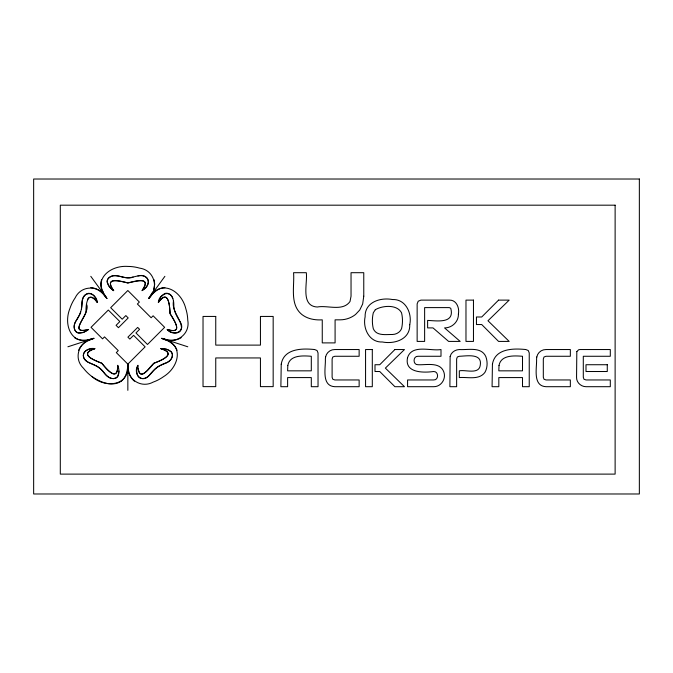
<?xml version="1.0" encoding="UTF-8"?>
<svg xmlns="http://www.w3.org/2000/svg" width="673" height="673" viewBox="0 0 673 673"><rect width="100%" height="100%" fill="white"/><g stroke="black" fill="none" stroke-linecap="round" stroke-linejoin="round"><path stroke-width="1.01" d="M118.936 371.05L117.952 376.123A4.98 4.98 0 0 1 115.419 378.226C111.011 379.791 106.805 376.451 104.315 373.12C100.571 367.206 93.951 364.716 87.852 362.091C78.093 356.682 85.9 346.679 94.859 348.656C78.144 354.158 94.22 360.257 101.766 363.227C106.889 369.746 118.036 382.424 117.758 365.296C119.474 369.645 120.164 377.822 113.897 378.579C106.671 379.076 103.852 370.916 98.746 367.391C93.623 363.529 84.167 363.26 83.284 355.428C83.284 349.708 90.401 348.606 94.859 348.656C78.085 354.191 94.287 360.215 101.766 363.227C106.586 368.871 117.497 382.643 117.699 366.078M86.724 304.676C90.67 313.711 66.131 335.196 88.6 329.459L83.502 332.353L78.371 332.992A4.98 4.98 0 0 1 75.586 331.234C73.5 328.517 73.845 324.664 75.46 321.795C79.624 315.948 82.451 309.201 82.081 301.874C82.636 289.928 96.256 291.729 97.349 302.539C88.222 289.247 85.572 303.557 86.051 312.095C84.731 317.9 70.505 333.345 86.346 330.014M127.82 364.118C130.049 386.243 105.224 388.514 92.033 376.602A42.668 42.668 0 0 1 83.519 368.308C72.541 357.868 79.431 340.345 93.951 338.334C72.659 347.731 62.74 326.127 69.908 308.503A42.668 42.668 0 0 1 75.166 297.853C81.694 284.174 100.496 285.318 106.889 298.501C91.377 281.163 108.858 265.044 127.836 266.424A42.668 42.668 0 0 1 139.589 268.123C154.613 270.117 159.341 288.347 148.775 298.501C160.477 278.386 181.205 290.038 185.756 308.503A42.668 42.668 0 0 1 187.767 320.213C190.518 335.12 174.644 345.249 161.722 338.334C184.469 343.247 179.792 366.558 163.632 376.602A42.668 42.668 0 0 1 153.116 382.129C140.371 389.036 125.792 378.251 127.845 364.118L116.303 352.602L118.271 350.633L104.525 336.887L102.557 338.856L91.023 327.33L108.311 310.043L119.844 321.568L116.084 325.328L118.448 327.684L128.19 317.942L125.834 315.578L122.208 319.204L110.675 307.679L127.836 290.517L139.361 302.051L137.393 304.019L151.139 317.765L153.108 315.797L164.641 327.33L147.48 344.483L135.954 332.95L139.58 329.324L137.662 327.406L127.912 337.156L129.83 339.074L133.582 335.322L145.116 346.847L127.836 364.135C127.592 370.2 126.389 377.233 121.216 381.221M81.391 309.42C81.988 303.809 81.357 294.925 88.525 293.31C93.244 292.948 95.743 298.055 97.089 301.824M101.514 279.8C99.596 286.462 103.12 293.201 106.889 298.501C103.019 293.251 97.72 287.893 90.796 287.615M153.764 289.222L154.706 284.25L154.151 279.808M137.746 366.011C135.971 370.411 136.013 378.445 142.356 378.605C149.953 378.478 152.317 369.612 158.348 366.457C163.219 363.639 171.22 362.671 172.372 355.992C173.079 349.985 165.39 348.454 160.855 348.648C177.361 353.746 161.596 360.358 153.94 363.21C148.826 369.469 137.99 382.887 137.957 365.288C132.69 373.002 141.347 383.837 148.75 375.929C153.41 369.704 159.425 364.774 166.988 362.57C169.958 361.182 172.524 358.288 172.431 354.864A4.98 4.98 0 0 0 171.211 351.802L166.685 349.304L160.855 348.648C177.26 353.704 161.705 360.333 153.94 363.21C149.692 366.331 140.573 382.609 138.251 368.627M87.364 299.965C88.769 294.429 95.187 298.677 96.794 301.899M80.735 312.02C78.934 318.06 71.708 323.57 74.989 330.334C77.757 335.263 84.478 332.588 87.927 329.896M158.626 301.765L160.763 297.172L164.54 293.638A4.98 4.98 0 0 1 167.821 293.428C172.313 294.749 173.752 299.922 173.811 304.087C173.382 310.985 177.134 316.882 180.557 322.493C185.748 332.008 172.776 336.744 167.081 329.434C183.754 334.834 174.484 320.432 170.05 313.584C169.705 305.349 168.284 288.448 158.332 302.514C158.609 294.488 169.991 289.222 172.852 298.467M78.615 350.28C81.021 343.777 87.776 340.412 93.951 338.334C87.742 340.277 80.264 341.556 74.518 337.678M152.695 291.922L148.775 298.501C152.662 293.277 157.953 287.867 164.893 287.615M142.415 289.937C151.98 275.711 134.852 281.794 127.836 282.938C119.685 281.129 103.549 276.241 113.678 290.652C109.699 288.17 104.34 281.819 109.06 277.579C113.922 273.44 120.459 277.066 125.851 277.688C132.968 278.891 141.271 272.128 147.278 278.26C150.845 282.87 145.637 288.111 141.986 290.652C152.291 276.519 135.719 280.834 127.836 282.938C119.828 280.742 103.406 276.83 113.678 290.652L109.346 286.69L107.158 282.012A4.98 4.98 0 0 1 107.974 278.824C114.545 271.017 124.926 280.616 133.119 277.099M151.038 295.388L164.893 276.317M158.836 301.916C168.595 288.717 169.747 306.089 170.05 313.584C173.567 319.843 184.192 334.346 167.897 329.619M142.583 290.189C152.165 285.512 148.809 272.826 137.898 275.93M121.098 381.313C111.895 387.219 100.159 382.121 92.033 376.602M181.163 337.669C175.401 341.539 167.939 340.311 161.722 338.334C167.871 340.412 174.677 343.777 177.049 350.288M67.897 346.788L90.317 339.512M165.381 339.512L187.792 346.788M167.712 329.854C171.649 333.665 180.835 335.078 181.5 327.709C180.801 318.295 171.539 311.279 173.466 300.966M134.465 381.238C129.3 377.216 128.047 370.276 127.845 364.118M90.796 276.317L104.652 295.388M102.321 290.282L103.104 292.208M128.122 367.786L128.366 369.527M127.845 366.777L127.845 390.348M287.808 365.498L287.615 370.84L311.305 370.84L311.305 356.269C303.212 355.681 289.735 354.671 287.808 365.498M499.013 365.498L498.819 370.84L522.5 370.84L522.5 356.269C514.416 355.681 500.939 354.671 499.013 365.498M281.23 364.211L280.877 386.697L287.615 386.697L287.615 377.578L311.305 377.578L311.305 386.697L318.035 386.697L318.035 352.93L317.05 350.524L314.644 349.539C302.27 348.252 283.838 348.362 281.23 364.211M409.739 324.706C410.286 339.385 394.454 344.366 382.39 341.985C369.225 342.616 362.587 328.247 365.111 316.815C364.606 302.152 380.455 297.18 392.519 299.544C405.676 298.938 412.255 313.298 409.739 324.706M492.434 364.211L492.081 386.697L498.819 386.697L498.819 377.578L522.5 377.578L522.5 386.697L529.239 386.697L529.239 352.93L528.255 350.524L525.849 349.539C513.474 348.252 495.042 348.362 492.434 364.211M407.535 357.725C404.254 373.086 423.628 372.884 433.563 371.513C438.872 371.21 438.931 380.346 433.563 379.959L407.577 379.959L407.577 386.697L433.563 386.697C440.958 386.916 446.233 379.076 443.902 372.186C440.226 361.494 426.388 365.178 418.068 364.724C412.734 365.111 412.768 355.924 418.068 356.269L441 356.269L441 349.539C430.981 351.382 411.792 343.895 407.535 357.725M450.128 356.597L449.892 386.697L456.63 386.697L456.63 358.995L457.329 356.976L459.373 356.269C466.524 356.076 482.356 352.93 480.286 365.086C479.126 374.911 465.472 369.477 459.323 370.84L459.323 377.578C467.659 376.821 478.949 380.413 484.913 372.405C487.622 367.685 487.689 361.62 485.822 356.572C481.229 346.402 467.962 350.145 459.323 349.539C455.175 349.682 451.003 352.358 450.128 356.597M325.589 356.984L325.37 358.995C325.816 367.601 321.097 386.016 334.834 386.697L359.138 386.697L359.138 379.959L334.834 379.959L332.824 379.244L332.109 377.242L332.109 359.046L332.807 356.976L334.834 356.269L359.138 356.269L359.138 349.539L334.834 349.539C330.418 349.43 326.397 352.644 325.589 356.984M536.793 356.984L536.574 358.995C537.02 367.601 532.301 386.016 546.039 386.697L570.342 386.697L570.342 379.959L546.039 379.959L544.028 379.244L543.313 377.242L543.313 359.046L544.011 356.976L546.039 356.269L570.342 356.269L570.342 349.539L546.039 349.539C541.622 349.43 537.601 352.644 536.793 356.984M458.406 313.997C458.75 321.61 452.037 328.003 444.55 327.902L460.189 341.413L448.613 341.413L433.008 327.902L427.624 327.902L427.624 320.415C437.349 320.844 454.923 323.848 450.759 308.31L449.328 307.603L424.629 307.603L424.629 341.413L417.142 341.413L417.142 303.893L418.219 301.21L420.911 300.116L449.328 300.116C456.504 299.805 459.625 307.914 458.406 313.997M363.765 296.196L362.663 303.977L359.752 310.017L355.521 314.501A25.019 25.019 0 0 1 340.227 319.835L335.087 319.835L335.087 342.894L322.258 342.894L322.258 319.835C315.082 320.281 307.637 319.019 301.849 314.501C289.491 304.314 294.639 286.454 293.571 272.7L306.299 272.7C307.763 283.24 300.192 306.038 317.269 307.014C327.558 304.987 342.683 311.792 350.01 301.529L351.037 296.196L351.037 272.7L363.765 272.7L363.765 296.196M576.82 351.609L576.559 377.242C576.315 382.39 580.959 386.689 585.998 386.697L610.302 386.697L610.302 379.959L586.048 379.959L583.996 379.261L583.298 377.242L583.298 356.269L610.302 356.269L610.302 349.539L579.958 349.539L578.612 349.792L576.82 351.609M375.307 309.723L373.305 312.802A34.474 34.474 0 0 0 373.305 328.727C376.493 336.281 385.982 334.346 392.46 334.498C396.338 334.397 399.998 332.369 401.545 328.727A34.474 34.474 0 0 0 401.545 312.802C397.011 304.162 382.474 305.458 375.307 309.723M394.9 349.539L379.74 364.724L374.996 364.724L374.996 371.513L379.74 371.513L394.9 386.697L404.465 386.697L385.368 368.114L404.465 349.539L394.9 349.539M498.567 300.116L481.725 316.991L476.459 316.991L476.459 324.537L481.725 324.537L498.567 341.413L509.192 341.413L487.975 320.76L509.192 300.116L498.567 300.116M639.35 179.018L33.65 179.018L33.65 493.982L639.35 493.982L639.35 179.018M615.122 205.181L60.301 205.181L60.301 474.112L615.122 474.112L615.122 205.181M473.464 300.116L465.977 300.116L465.977 341.413L473.464 341.413L473.464 300.116M215.747 316.436L203.027 316.436L203.027 386.63L215.747 386.63L215.747 357.943L260.443 357.943L260.443 386.63L273.171 386.63L273.171 316.436L260.443 316.436L260.443 345.114L215.747 345.114L215.747 316.436M372.304 349.539L365.565 349.539L365.565 386.697L372.304 386.697L372.304 349.539M607.273 364.724L585.998 364.724L585.998 371.513L607.273 371.513L607.273 364.724"/></g></svg>
